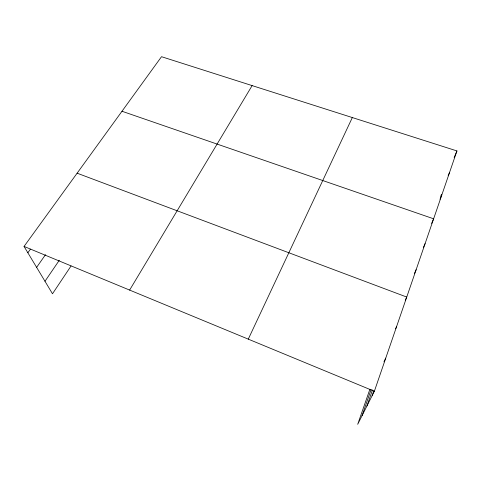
<?xml version="1.0" encoding="UTF-8"?>
<svg xmlns="http://www.w3.org/2000/svg" width="481" height="481" viewBox="0 0 481 481"><rect width="100%" height="100%" fill="white"/><g stroke="black" fill="none" stroke-linecap="round" stroke-linejoin="round"><path stroke-width="0.72" d="M369.901 389.237L357.702 424.302L374.362 391.269L456.95 150.932L161.514 56.698L24.05 246.434L52.495 293.777L71.038 265.993M366.925 406.012L372.492 389.899M372.102 395.749L373.809 390.782M440.728 196.386L441.456 194.282M362.049 415.686L371.134 389.49M454.166 157.497L456.95 150.932M448.16 175.739L449.525 172.535M439.989 199.242L441.762 195.13M431.601 223.443L433.628 218.801L121.988 111.255M423.406 247.444L425.102 243.62M414.315 273.731L416.143 269.673M405.267 300.258L406.74 297.054L77.116 173.19M248.274 339.141L352.326 117.562M395.574 328.788L396.524 326.761M383.946 361.844L385.75 358.123M129.629 290.085L252.134 85.6M44.98 281.265L59.307 260.257M36.622 267.364L45.473 254.702M27.85 252.765L30.447 249.14M24.05 246.434L374.362 391.269"/></g></svg>
